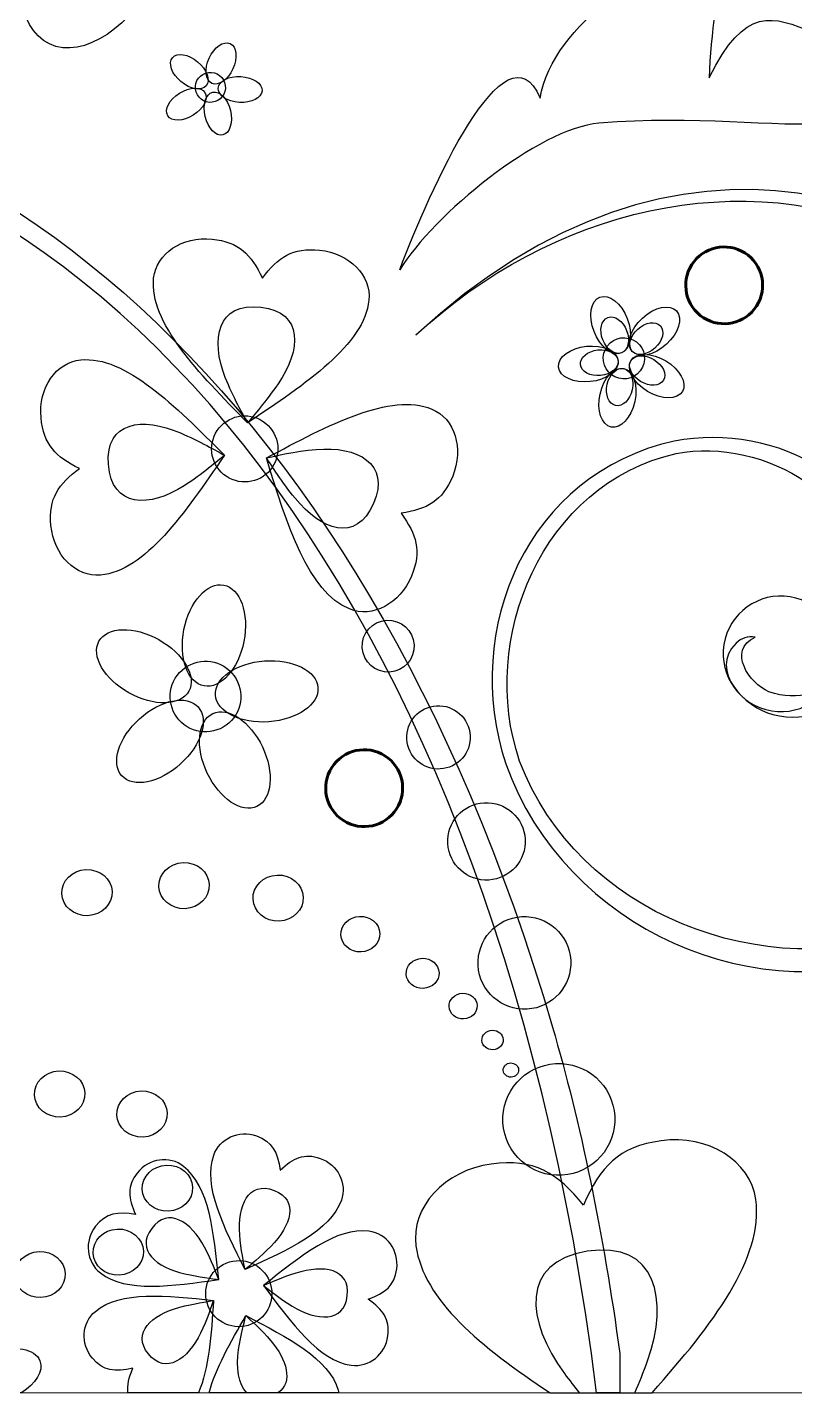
# Model space of a CAD drawing. Header units: millimetres. Extents: x -96 to 58, y -5 to 152.
# Drawn here: x -79.52 to -59.13, y -2.9 to 33.41 of the extents above; entities that cross this region are included whole.
import ezdxf

# ---------------------------------------------------------------- set-up
doc = ezdxf.new("R2010")
doc.units = ezdxf.units.MM
doc.header["$MEASUREMENT"] = 0
doc.layers.add('Capa 1', color=7, linetype='Continuous')

msp = doc.modelspace()

# ---------------------------------------------------------------- linework, layer by layer
at = {"layer": 'Capa 1', "color": 250, "lineweight": 9}
msp.add_open_spline([(-95.1806, 149.5), (-95.1806, 149.5), (57.2195, 149.5), (57.2195, 149.5), (57.2195, 149.5), (57.2195, 149.5), (57.2195, -2.9001), (57.2195, -2.9001), (57.2195, -2.9001), (57.2195, -2.9001), (-95.1806, -2.9001), (-95.1806, -2.9001), (-95.1806, -2.9001), (-95.1806, -2.9001), (-95.1806, 149.5), (-95.1806, 149.5)], degree=3, knots=[0, 0, 0, 0, 0.2, 0.2, 0.2, 0.2, 0.4, 0.4, 0.4, 0.4, 0.6, 0.6, 0.6, 0.6, 1, 1, 1, 1], dxfattribs=at)
at = {"layer": 'Capa 1', "color": 7}
msp.add_open_spline([(-18.9806, 128.6859), (11.6082, 128.6859), (36.4054, 103.8887), (36.4054, 73.2999), (36.4054, 73.2999), (36.4054, 42.7112), (11.6082, 17.9139), (-18.9806, 17.9139), (-18.9806, 17.9139), (-49.5694, 17.9139), (-74.3666, 42.7111), (-74.3666, 73.2999), (-74.3666, 73.2999), (-74.3666, 103.8888), (-49.5694, 128.6859), (-18.9806, 128.6859)], degree=3, knots=[0, 0, 0, 0, 0.2, 0.2, 0.2, 0.2, 0.4, 0.4, 0.4, 0.4, 0.6, 0.6, 0.6, 0.6, 1, 1, 1, 1], dxfattribs=at)
at = {"layer": 'Capa 1'}
for points, knots in [([(-78.679, 40.9568), (-78.6047, 39.7963), (-77.4427, 39.6984), (-76.7587, 40.1543), (-76.7587, 40.1543), (-75.2306, 41.2642), (-75.4472, 43.7606), (-76.3585, 45.2921), (-76.3585, 45.2921), (-77.8939, 47.7158), (-80.6531, 48.0613), (-82.8718, 46.8705), (-82.8718, 46.8705), (-86.2305, 44.9315), (-87.4793, 40.3678), (-86.5299, 36.2373), (-86.5299, 36.2373), (-85.8033, 33.3857), (-84.2054, 31.1408), (-82.0746, 29.6992), (-82.0746, 29.6992), (-82.0746, 29.6992), (-82.1324, 29.6069), (-82.1324, 29.6069), (-82.1324, 29.6069), (-82.9258, 30.0472), (-83.9484, 30.741), (-84.7972, 31.7112), (-84.7972, 31.7112), (-86.1643, 33.2753), (-88.2359, 38.2056), (-86.8473, 42.5377), (-86.8473, 42.5377), (-85.6552, 46.2567), (-82.5162, 48.8329), (-79.0894, 48.0098), (-79.0894, 48.0098), (-76.8405, 47.3908), (-74.8668, 45.1103), (-75.1773, 42.2118), (-75.1773, 42.2118), (-75.3611, 40.8383), (-76.1841, 39.4494), (-77.4625, 39.4405), (-77.4625, 39.4405), (-78.1441, 39.4677), (-78.8646, 40.0553), (-78.679, 40.9568)], [0, 0, 0, 0, 0.0769231, 0.0769231, 0.0769231, 0.0769231, 0.1538462, 0.1538462, 0.1538462, 0.1538462, 0.2307692, 0.2307692, 0.2307692, 0.2307692, 0.3076923, 0.3076923, 0.3076923, 0.3076923, 0.3846154, 0.3846154, 0.3846154, 0.3846154, 0.4615385, 0.4615385, 0.4615385, 0.4615385, 0.5384615, 0.5384615, 0.5384615, 0.5384615, 0.6153846, 0.6153846, 0.6153846, 0.6153846, 0.6923077, 0.6923077, 0.6923077, 0.6923077, 0.7692308, 0.7692308, 0.7692308, 0.7692308, 0.8461538, 0.8461538, 0.8461538, 0.8461538, 1, 1, 1, 1]), ([(-78.9342, 32.9694), (-78.0369, 32.5407), (-76.7233, 33.418), (-76.001, 34.9301), (-76.001, 34.9301), (-75.2787, 36.4416), (-75.4203, 38.015), (-76.3179, 38.4437), (-76.3179, 38.4437), (-77.2152, 38.8727), (-78.5288, 37.9946), (-79.2511, 36.4832), (-79.2511, 36.4832), (-79.9735, 34.9718), (-79.8317, 33.3983), (-78.9342, 32.9694)], [0, 0, 0, 0, 0.2, 0.2, 0.2, 0.2, 0.4, 0.4, 0.4, 0.4, 0.6, 0.6, 0.6, 0.6, 1, 1, 1, 1]), ([(-60.1809, 17.1918), (-60.9255, 16.8436), (-60.3431, 15.9568), (-59.8126, 15.7408), (-59.8126, 15.7408), (-58.2456, 15.169), (-57.0805, 16.8821), (-57.08, 18.2522), (-57.08, 18.2522), (-57.158, 20.8573), (-59.9147, 22.5302), (-62.2818, 22.0737), (-62.2818, 22.0737), (-65.827, 21.285), (-67.5467, 17.1349), (-66.4388, 13.8971), (-66.4388, 13.8971), (-64.918, 9.8312), (-59.921, 7.9182), (-55.9689, 9.3955), (-55.9689, 9.3955), (-47.1162, 12.7158), (-48.7407, 24.4549), (-56.2488, 27.8375), (-56.2488, 27.8375), (-60.5057, 29.8308), (-65.6267, 28.5567), (-69.1952, 25.2202), (-69.1952, 25.2202), (-55.3195, 38.1382), (-40.1722, 15.1738), (-55.8825, 8.8663), (-55.8825, 8.8663), (-60.1153, 7.167), (-65.2225, 9.417), (-66.808, 13.8201), (-66.808, 13.8201), (-67.9884, 17.4123), (-66.2286, 21.548), (-62.3316, 22.4043), (-62.3316, 22.4043), (-59.609, 22.9215), (-56.6177, 21.3111), (-56.4632, 18.361), (-56.4632, 18.361), (-56.4236, 16.632), (-57.7748, 14.6862), (-59.7127, 15.1315), (-59.7127, 15.1315), (-60.4445, 15.325), (-61.4204, 16.2991), (-60.688, 17.0332), (-60.688, 17.0332), (-60.5455, 17.1627), (-60.3732, 17.2236), (-60.1809, 17.1918)], [0, 0, 0, 0, 0.0666667, 0.0666667, 0.0666667, 0.0666667, 0.1333333, 0.1333333, 0.1333333, 0.1333333, 0.2, 0.2, 0.2, 0.2, 0.2666667, 0.2666667, 0.2666667, 0.2666667, 0.3333333, 0.3333333, 0.3333333, 0.3333333, 0.4, 0.4, 0.4, 0.4, 0.4666667, 0.4666667, 0.4666667, 0.4666667, 0.5333333, 0.5333333, 0.5333333, 0.5333333, 0.6, 0.6, 0.6, 0.6, 0.6666667, 0.6666667, 0.6666667, 0.6666667, 0.7333333, 0.7333333, 0.7333333, 0.7333333, 0.8, 0.8, 0.8, 0.8, 0.8666667, 0.8666667, 0.8666667, 0.8666667, 1, 1, 1, 1]), ([(-69.6249, 26.9623), (-68.7351, 28.4149), (-65.9469, 30.727), (-64.3299, 30.8609), (-64.3299, 30.8609), (-59.138, 31.2916), (-56.3802, 29.5215), (-53.6304, 33.5368), (-53.6304, 33.5368), (-58.4683, 30.9095), (-59.5046, 35.9441), (-61.3983, 32.0647), (-61.3983, 32.0647), (-61.4147, 33.2346), (-60.9782, 34.5952), (-61.5131, 34.8227), (-61.5131, 34.8227), (-62.7799, 35.362), (-65.5623, 33.5022), (-65.8954, 31.5286), (-65.8954, 31.5286), (-66.794, 33.6594), (-68.8283, 29.0673), (-69.6249, 26.9623)], [0, 0, 0, 0, 0.1428571, 0.1428571, 0.1428571, 0.1428571, 0.2857143, 0.2857143, 0.2857143, 0.2857143, 0.4285714, 0.4285714, 0.4285714, 0.4285714, 0.5714286, 0.5714286, 0.5714286, 0.5714286, 0.7142857, 0.7142857, 0.7142857, 0.7142857, 1, 1, 1, 1]), ([(-63.7769, -1.8593), (-64.2088, 1.3475), (-64.8296, 4.2977), (-65.564, 6.8251), (-65.564, 6.8251), (-70.6368, 24.283), (-81.9079, 33.2337), (-92.5526, 31.4791), (-92.5526, 31.4791), (-93.505, 31.3196), (-94.3794, 31.0728), (-95.1806, 30.7546), (-95.1806, 30.7546), (-95.1806, 30.7546), (-95.1806, 29.8669), (-95.1806, 29.8669), (-95.1806, 29.8669), (-94.0155, 30.4244), (-92.7488, 30.8014), (-91.4457, 30.9988), (-91.4457, 30.9988), (-78.7654, 32.0492), (-67.1981, 19.5146), (-64.3918, -2.9001), (-64.3918, -2.9001), (-64.3918, -2.9001), (-63.7769, -2.9001), (-63.7769, -2.9001), (-63.7769, -2.9001), (-63.7769, -2.9001), (-63.7769, -1.8593), (-63.7769, -1.8593)], [0, 0, 0, 0, 0.1111111, 0.1111111, 0.1111111, 0.1111111, 0.2222222, 0.2222222, 0.2222222, 0.2222222, 0.3333333, 0.3333333, 0.3333333, 0.3333333, 0.4444444, 0.4444444, 0.4444444, 0.4444444, 0.5555556, 0.5555556, 0.5555556, 0.5555556, 0.6666667, 0.6666667, 0.6666667, 0.6666667, 0.7777778, 0.7777778, 0.7777778, 0.7777778, 1, 1, 1, 1]), ([(-74.131, 32.9785), (-74.3044, 33.0581), (-74.5535, 32.8854), (-74.6874, 32.5932), (-74.6874, 32.5932), (-74.821, 32.3008), (-74.7887, 31.9994), (-74.6153, 31.9198), (-74.6153, 31.9198), (-74.4418, 31.8404), (-74.1925, 32.0131), (-74.0589, 32.305), (-74.0589, 32.305), (-73.9249, 32.5978), (-73.9573, 32.8992), (-74.131, 32.9785)], [0, 0, 0, 0, 0.2, 0.2, 0.2, 0.2, 0.4, 0.4, 0.4, 0.4, 0.6, 0.6, 0.6, 0.6, 1, 1, 1, 1]), ([(-75.663, 32.6034), (-75.7852, 32.4573), (-75.6842, 32.1711), (-75.4378, 31.9653), (-75.4378, 31.9653), (-75.1908, 31.759), (-74.8917, 31.7106), (-74.7692, 31.8571), (-74.7692, 31.8571), (-74.647, 32.004), (-74.7478, 32.2899), (-74.9947, 32.4956), (-74.9947, 32.4956), (-75.2412, 32.702), (-75.5405, 32.7501), (-75.663, 32.6034)], [0, 0, 0, 0, 0.2, 0.2, 0.2, 0.2, 0.4, 0.4, 0.4, 0.4, 0.6, 0.6, 0.6, 0.6, 1, 1, 1, 1]), ([(-74.5294, 31.4339), (-74.3199, 31.504), (-74.2066, 31.7307), (-74.2767, 31.9398), (-74.2767, 31.9398), (-74.3468, 32.1497), (-74.5732, 32.2627), (-74.7827, 32.1925), (-74.7827, 32.1925), (-74.9921, 32.1229), (-75.1055, 31.8961), (-75.0354, 31.6865), (-75.0354, 31.6865), (-74.9655, 31.4771), (-74.7389, 31.3637), (-74.5294, 31.4339)], [0, 0, 0, 0, 0.2, 0.2, 0.2, 0.2, 0.4, 0.4, 0.4, 0.4, 0.6, 0.6, 0.6, 0.6, 1, 1, 1, 1]), ([(-73.2842, 31.7241), (-73.2733, 31.9143), (-73.5243, 32.0841), (-73.8451, 32.103), (-73.8451, 32.103), (-74.1659, 32.122), (-74.4353, 31.9828), (-74.4467, 31.7922), (-74.4467, 31.7922), (-74.4576, 31.6017), (-74.2066, 31.4319), (-73.8857, 31.4126), (-73.8857, 31.4126), (-73.5649, 31.3942), (-73.2956, 31.5331), (-73.2842, 31.7241)], [0, 0, 0, 0, 0.2, 0.2, 0.2, 0.2, 0.4, 0.4, 0.4, 0.4, 0.6, 0.6, 0.6, 0.6, 1, 1, 1, 1]), ([(-75.7864, 31.0595), (-75.6856, 30.8975), (-75.3823, 30.9041), (-75.1098, 31.0747), (-75.1098, 31.0747), (-74.8373, 31.2451), (-74.6983, 31.5145), (-74.7993, 31.6762), (-74.7993, 31.6762), (-74.9003, 31.838), (-75.2034, 31.8311), (-75.4761, 31.6605), (-75.4761, 31.6605), (-75.7486, 31.4902), (-75.8877, 31.2209), (-75.7864, 31.0595)], [0, 0, 0, 0, 0.2, 0.2, 0.2, 0.2, 0.4, 0.4, 0.4, 0.4, 0.6, 0.6, 0.6, 0.6, 1, 1, 1, 1]), ([(-74.325, 30.5509), (-74.1393, 30.5947), (-74.0489, 30.8843), (-74.123, 31.1969), (-74.123, 31.1969), (-74.1971, 31.5095), (-74.408, 31.7275), (-74.5935, 31.6834), (-74.5935, 31.6834), (-74.7792, 31.6394), (-74.8697, 31.3503), (-74.7956, 31.0372), (-74.7956, 31.0372), (-74.7214, 30.7248), (-74.5105, 30.5063), (-74.325, 30.5509)], [0, 0, 0, 0, 0.2, 0.2, 0.2, 0.2, 0.4, 0.4, 0.4, 0.4, 0.6, 0.6, 0.6, 0.6, 1, 1, 1, 1]), ([(-73.2733, 26.7434), (-73.5701, 27.3722), (-73.8972, 27.7044), (-74.6121, 27.7777), (-74.6121, 27.7777), (-75.4014, 27.8584), (-76.096, 27.3933), (-76.163, 26.7397), (-76.163, 26.7397), (-76.2842, 25.5551), (-74.9756, 24.2248), (-73.6671, 22.894), (-73.6671, 22.894), (-72.1159, 23.9321), (-70.565, 24.97), (-70.4439, 26.1543), (-70.4439, 26.1543), (-70.377, 26.8084), (-70.9631, 27.4042), (-71.7527, 27.4855), (-71.7527, 27.4855), (-72.4676, 27.5585), (-72.8552, 27.2985), (-73.2733, 26.7434)], [0, 0, 0, 0, 0.1428571, 0.1428571, 0.1428571, 0.1428571, 0.2857143, 0.2857143, 0.2857143, 0.2857143, 0.4285714, 0.4285714, 0.4285714, 0.4285714, 0.5714286, 0.5714286, 0.5714286, 0.5714286, 0.7142857, 0.7142857, 0.7142857, 0.7142857, 1, 1, 1, 1]), ([(-64.3078, 26.2363), (-64.5514, 26.1424), (-64.6204, 25.7331), (-64.4615, 25.3227), (-64.4615, 25.3227), (-64.3027, 24.912), (-63.9764, 24.6555), (-63.7332, 24.7503), (-63.7332, 24.7503), (-63.4893, 24.8442), (-63.4204, 25.2534), (-63.5789, 25.6638), (-63.5789, 25.6638), (-63.7377, 26.0744), (-64.064, 26.3306), (-64.3078, 26.2363)], [0, 0, 0, 0, 0.2, 0.2, 0.2, 0.2, 0.4, 0.4, 0.4, 0.4, 0.6, 0.6, 0.6, 0.6, 1, 1, 1, 1]), ([(-73.311, 25.9672), (-74.4767, 26.1107), (-74.6573, 25.1063), (-74.2589, 24.0983), (-74.2589, 24.0983), (-74.05, 23.5703), (-73.781, 23.0943), (-73.6671, 22.894), (-73.6671, 22.894), (-73.5202, 23.0737), (-73.1705, 23.4712), (-72.8586, 23.9298), (-72.8586, 23.9298), (-72.2415, 24.835), (-72.1709, 25.8264), (-73.311, 25.9672)], [0, 0, 0, 0, 0.2, 0.2, 0.2, 0.2, 0.4, 0.4, 0.4, 0.4, 0.6, 0.6, 0.6, 0.6, 1, 1, 1, 1]), ([(-62.2689, 25.8673), (-62.445, 26.0603), (-62.8514, 25.9763), (-63.1765, 25.6801), (-63.1765, 25.6801), (-63.5016, 25.3836), (-63.6227, 24.9864), (-63.4467, 24.7932), (-63.4467, 24.7932), (-63.2707, 24.6007), (-62.864, 24.6845), (-62.5392, 24.9807), (-62.5392, 24.9807), (-62.2138, 25.2775), (-62.093, 25.6741), (-62.2689, 25.8673)], [0, 0, 0, 0, 0.2, 0.2, 0.2, 0.2, 0.4, 0.4, 0.4, 0.4, 0.6, 0.6, 0.6, 0.6, 1, 1, 1, 1]), ([(-64.0944, 25.6922), (-64.2698, 25.6243), (-64.3304, 25.3587), (-64.23, 25.0994), (-64.23, 25.0994), (-64.1296, 24.8398), (-63.9063, 24.6845), (-63.7306, 24.7523), (-63.7306, 24.7523), (-63.5554, 24.8202), (-63.4947, 25.0857), (-63.5949, 25.345), (-63.5949, 25.345), (-63.6951, 25.6047), (-63.9189, 25.7597), (-64.0944, 25.6922)], [0, 0, 0, 0, 0.2, 0.2, 0.2, 0.2, 0.4, 0.4, 0.4, 0.4, 0.6, 0.6, 0.6, 0.6, 1, 1, 1, 1]), ([(-62.6991, 25.4715), (-62.8259, 25.6101), (-63.0955, 25.5705), (-63.301, 25.3836), (-63.301, 25.3836), (-63.5065, 25.1961), (-63.5706, 24.9314), (-63.4438, 24.7924), (-63.4438, 24.7924), (-63.317, 24.6533), (-63.0477, 24.6927), (-62.8419, 24.8802), (-62.8419, 24.8802), (-62.6367, 25.0674), (-62.5723, 25.3321), (-62.6991, 25.4715)], [0, 0, 0, 0, 0.2, 0.2, 0.2, 0.2, 0.4, 0.4, 0.4, 0.4, 0.6, 0.6, 0.6, 0.6, 1, 1, 1, 1]), ([(-63.1742, 24.3696), (-63.0425, 24.6422), (-63.1568, 24.9698), (-63.429, 25.1011), (-63.429, 25.1011), (-63.7014, 25.2328), (-64.0288, 25.1189), (-64.1605, 24.8464), (-64.1605, 24.8464), (-64.2921, 24.574), (-64.1779, 24.2466), (-63.9057, 24.1149), (-63.9057, 24.1149), (-63.6333, 23.9834), (-63.3059, 24.0978), (-63.1742, 24.3696)], [0, 0, 0, 0, 0.2, 0.2, 0.2, 0.2, 0.4, 0.4, 0.4, 0.4, 0.6, 0.6, 0.6, 0.6, 1, 1, 1, 1]), ([(-65.404, 24.3763), (-65.3776, 24.1168), (-65.001, 23.9423), (-64.5631, 23.9873), (-64.5631, 23.9873), (-64.1255, 24.032), (-63.7922, 24.2792), (-63.8188, 24.5391), (-63.8188, 24.5391), (-63.8456, 24.7989), (-64.222, 24.9732), (-64.6599, 24.9283), (-64.6599, 24.9283), (-65.0975, 24.8837), (-65.4309, 24.6364), (-65.404, 24.3763)], [0, 0, 0, 0, 0.2, 0.2, 0.2, 0.2, 0.4, 0.4, 0.4, 0.4, 0.6, 0.6, 0.6, 0.6, 1, 1, 1, 1]), ([(-64.8227, 24.439), (-64.8036, 24.252), (-64.5634, 24.1235), (-64.2867, 24.1512), (-64.2867, 24.1512), (-64.0099, 24.1799), (-63.801, 24.3548), (-63.8201, 24.5416), (-63.8201, 24.5416), (-63.8396, 24.7292), (-64.0794, 24.8573), (-64.3562, 24.8293), (-64.3562, 24.8293), (-64.633, 24.801), (-64.8419, 24.6257), (-64.8227, 24.439)], [0, 0, 0, 0, 0.2, 0.2, 0.2, 0.2, 0.4, 0.4, 0.4, 0.4, 0.6, 0.6, 0.6, 0.6, 1, 1, 1, 1]), ([(-62.1136, 23.7261), (-61.9791, 23.95), (-62.1763, 24.3149), (-62.5538, 24.5414), (-62.5538, 24.5414), (-62.9312, 24.7678), (-63.3462, 24.7692), (-63.4805, 24.5451), (-63.4805, 24.5451), (-63.6147, 24.3214), (-63.4178, 23.9561), (-63.0403, 23.73), (-63.0403, 23.73), (-62.6628, 23.5039), (-62.2478, 23.5021), (-62.1136, 23.7261)], [0, 0, 0, 0, 0.2, 0.2, 0.2, 0.2, 0.4, 0.4, 0.4, 0.4, 0.6, 0.6, 0.6, 0.6, 1, 1, 1, 1]), ([(-62.6164, 24.0242), (-62.5199, 24.1857), (-62.635, 24.4323), (-62.8737, 24.5754), (-62.8737, 24.5754), (-63.1124, 24.7183), (-63.384, 24.7034), (-63.481, 24.5422), (-63.481, 24.5422), (-63.5775, 24.3811), (-63.4625, 24.1341), (-63.2237, 23.9916), (-63.2237, 23.9916), (-62.985, 23.8482), (-62.7132, 23.8628), (-62.6164, 24.0242)], [0, 0, 0, 0, 0.2, 0.2, 0.2, 0.2, 0.4, 0.4, 0.4, 0.4, 0.6, 0.6, 0.6, 0.6, 1, 1, 1, 1]), ([(-78.1347, 21.6779), (-78.6947, 21.2656), (-78.9581, 20.8806), (-78.8925, 20.1651), (-78.8925, 20.1651), (-78.82, 19.3749), (-78.2301, 18.7825), (-77.5758, 18.8423), (-77.5758, 18.8423), (-76.3902, 18.9514), (-75.3359, 20.4911), (-74.2813, 22.0311), (-74.2813, 22.0311), (-75.5983, 23.3537), (-76.915, 24.6761), (-78.1007, 24.5674), (-78.1007, 24.5674), (-78.7552, 24.5073), (-79.2274, 23.8176), (-79.1551, 23.0274), (-79.1551, 23.0274), (-79.0894, 22.3116), (-78.7602, 21.981), (-78.1347, 21.6779)], [0, 0, 0, 0, 0.1428571, 0.1428571, 0.1428571, 0.1428571, 0.2857143, 0.2857143, 0.2857143, 0.2857143, 0.4285714, 0.4285714, 0.4285714, 0.4285714, 0.5714286, 0.5714286, 0.5714286, 0.5714286, 0.7142857, 0.7142857, 0.7142857, 0.7142857, 1, 1, 1, 1]), ([(-64.0084, 22.7792), (-63.7532, 22.7241), (-63.4704, 23.0274), (-63.3769, 23.4573), (-63.3769, 23.4573), (-63.2832, 23.8874), (-63.4146, 24.2812), (-63.6699, 24.3367), (-63.6699, 24.3367), (-63.9249, 24.3923), (-64.2079, 24.0883), (-64.3016, 23.6587), (-64.3016, 23.6587), (-64.3951, 23.229), (-64.2637, 22.835), (-64.0084, 22.7792)], [0, 0, 0, 0, 0.2, 0.2, 0.2, 0.2, 0.4, 0.4, 0.4, 0.4, 0.6, 0.6, 0.6, 0.6, 1, 1, 1, 1]), ([(-63.8872, 23.3516), (-63.7034, 23.3116), (-63.5062, 23.4996), (-63.4473, 23.7712), (-63.4473, 23.7712), (-63.388, 24.0435), (-63.4893, 24.296), (-63.6727, 24.3361), (-63.6727, 24.3361), (-63.8565, 24.376), (-64.0534, 24.1879), (-64.1127, 23.9163), (-64.1127, 23.9163), (-64.1719, 23.6444), (-64.0709, 23.3914), (-63.8872, 23.3516)], [0, 0, 0, 0, 0.2, 0.2, 0.2, 0.2, 0.4, 0.4, 0.4, 0.4, 0.6, 0.6, 0.6, 0.6, 1, 1, 1, 1]), ([(-69.5902, 20.4866), (-68.9027, 20.5922), (-68.4909, 20.8107), (-68.2173, 21.4756), (-68.2173, 21.4756), (-67.9151, 22.2091), (-68.1632, 23.0076), (-68.7711, 23.2578), (-68.7711, 23.2578), (-69.8718, 23.7108), (-71.5197, 22.8354), (-73.168, 21.9596), (-73.168, 21.9596), (-72.6141, 20.1771), (-72.0607, 18.395), (-70.9596, 17.9416), (-70.9596, 17.9416), (-70.3521, 17.6915), (-69.6137, 18.0836), (-69.3117, 18.8174), (-69.3117, 18.8174), (-69.0378, 19.4821), (-69.1764, 19.9276), (-69.5902, 20.4866)], [0, 0, 0, 0, 0.1428571, 0.1428571, 0.1428571, 0.1428571, 0.2857143, 0.2857143, 0.2857143, 0.2857143, 0.4285714, 0.4285714, 0.4285714, 0.4285714, 0.5714286, 0.5714286, 0.5714286, 0.5714286, 0.7142857, 0.7142857, 0.7142857, 0.7142857, 1, 1, 1, 1]), ([(-77.3656, 21.7895), (-77.2826, 20.6183), (-76.2622, 20.6342), (-75.3493, 21.2186), (-75.3493, 21.2186), (-74.8714, 21.5248), (-74.4561, 21.8809), (-74.2813, 22.0311), (-74.2813, 22.0311), (-74.4862, 22.1408), (-74.9435, 22.4072), (-75.4532, 22.6252), (-75.4532, 22.6252), (-76.4603, 23.0569), (-77.4469, 22.9355), (-77.3656, 21.7895)], [0, 0, 0, 0, 0.2, 0.2, 0.2, 0.2, 0.4, 0.4, 0.4, 0.4, 0.6, 0.6, 0.6, 0.6, 1, 1, 1, 1]), ([(-72.9292, 21.8643), (-72.7443, 22.3136), (-72.9588, 22.8276), (-73.4078, 23.0128), (-73.4078, 23.0128), (-73.8571, 23.1977), (-74.3714, 22.9833), (-74.556, 22.534), (-74.556, 22.534), (-74.7409, 22.085), (-74.5268, 21.5709), (-74.0777, 21.3858), (-74.0777, 21.3858), (-73.6285, 21.2012), (-73.1141, 21.4155), (-72.9292, 21.8643)], [0, 0, 0, 0, 0.2, 0.2, 0.2, 0.2, 0.4, 0.4, 0.4, 0.4, 0.6, 0.6, 0.6, 0.6, 1, 1, 1, 1]), ([(-70.3234, 20.7436), (-69.8538, 21.8203), (-70.765, 22.279), (-71.8449, 22.1842), (-71.8449, 22.1842), (-72.4103, 22.1342), (-72.9433, 22.0119), (-73.168, 21.9596), (-73.168, 21.9596), (-73.0375, 21.7677), (-72.7555, 21.3197), (-72.4052, 20.89), (-72.4052, 20.89), (-71.7129, 20.0405), (-70.7828, 19.6903), (-70.3234, 20.7436)], [0, 0, 0, 0, 0.2, 0.2, 0.2, 0.2, 0.4, 0.4, 0.4, 0.4, 0.6, 0.6, 0.6, 0.6, 1, 1, 1, 1]), ([(-74.3007, 18.5773), (-74.7401, 18.6628), (-75.2137, 18.1325), (-75.3585, 17.3918), (-75.3585, 17.3918), (-75.5031, 16.6519), (-75.2637, 15.9818), (-74.8242, 15.8959), (-74.8242, 15.8959), (-74.3846, 15.81), (-73.9109, 16.3409), (-73.7664, 17.081), (-73.7664, 17.081), (-73.6216, 17.8218), (-73.8611, 18.4917), (-74.3007, 18.5773)], [0, 0, 0, 0, 0.2, 0.2, 0.2, 0.2, 0.4, 0.4, 0.4, 0.4, 0.6, 0.6, 0.6, 0.6, 1, 1, 1, 1]), ([(-57.9774, 16.5036), (-58.1131, 15.6655), (-58.903, 15.0966), (-59.7404, 15.2322), (-59.7404, 15.2322), (-60.5784, 15.3685), (-61.1473, 16.1578), (-61.0115, 16.9952), (-61.0115, 16.9952), (-60.8758, 17.833), (-60.0861, 18.4021), (-59.2485, 18.2664), (-59.2485, 18.2664), (-58.4108, 18.1306), (-57.8417, 17.341), (-57.9774, 16.5036)], [0, 0, 0, 0, 0.2, 0.2, 0.2, 0.2, 0.4, 0.4, 0.4, 0.4, 0.6, 0.6, 0.6, 0.6, 1, 1, 1, 1]), ([(-77.6157, 17.0849), (-77.834, 16.6937), (-77.4771, 16.0782), (-76.8185, 15.7105), (-76.8185, 15.7105), (-76.1599, 15.3428), (-75.4486, 15.3615), (-75.2303, 15.7528), (-75.2303, 15.7528), (-75.0119, 16.1439), (-75.3691, 16.759), (-76.0276, 17.1265), (-76.0276, 17.1265), (-76.6862, 17.4944), (-77.3973, 17.4757), (-77.6157, 17.0849)], [0, 0, 0, 0, 0.2, 0.2, 0.2, 0.2, 0.4, 0.4, 0.4, 0.4, 0.6, 0.6, 0.6, 0.6, 1, 1, 1, 1]), ([(-69.9726, 17.6415), (-70.3529, 17.6198), (-70.644, 17.2934), (-70.6219, 16.913), (-70.6219, 16.913), (-70.5999, 16.5324), (-70.2736, 16.2416), (-69.893, 16.2637), (-69.893, 16.2637), (-69.5123, 16.2853), (-69.2219, 16.6117), (-69.2436, 16.9926), (-69.2436, 16.9926), (-69.2656, 17.3731), (-69.5919, 17.6634), (-69.9726, 17.6415)], [0, 0, 0, 0, 0.2, 0.2, 0.2, 0.2, 0.4, 0.4, 0.4, 0.4, 0.6, 0.6, 0.6, 0.6, 1, 1, 1, 1]), ([(-75.4235, 14.9235), (-75.0423, 14.5718), (-74.4481, 14.5957), (-74.0966, 14.9769), (-74.0966, 14.9769), (-73.7449, 15.3577), (-73.7686, 15.9514), (-74.1499, 16.3029), (-74.1499, 16.3029), (-74.5308, 16.655), (-75.125, 16.6309), (-75.4765, 16.2502), (-75.4765, 16.2502), (-75.8281, 15.8693), (-75.8044, 15.2751), (-75.4235, 14.9235)], [0, 0, 0, 0, 0.2, 0.2, 0.2, 0.2, 0.4, 0.4, 0.4, 0.4, 0.6, 0.6, 0.6, 0.6, 1, 1, 1, 1]), ([(-71.7965, 15.852), (-71.8297, 16.2987), (-72.4665, 16.6154), (-73.2189, 16.5599), (-73.2189, 16.5599), (-73.971, 16.504), (-74.5543, 16.0968), (-74.5211, 15.65), (-74.5211, 15.65), (-74.4879, 15.2034), (-73.8511, 14.8865), (-73.0989, 14.942), (-73.0989, 14.942), (-72.3468, 14.9978), (-71.7636, 15.4053), (-71.7965, 15.852)], [0, 0, 0, 0, 0.2, 0.2, 0.2, 0.2, 0.4, 0.4, 0.4, 0.4, 0.6, 0.6, 0.6, 0.6, 1, 1, 1, 1]), ([(-77.0078, 13.5042), (-76.7074, 13.1725), (-76.0102, 13.3138), (-75.451, 13.8201), (-75.451, 13.8201), (-74.8917, 14.3265), (-74.6822, 15.0061), (-74.9827, 15.3381), (-74.9827, 15.3381), (-75.2832, 15.6698), (-75.9807, 15.5287), (-76.5395, 15.0227), (-76.5395, 15.0227), (-77.0987, 14.5161), (-77.3085, 13.8364), (-77.0078, 13.5042)], [0, 0, 0, 0, 0.2, 0.2, 0.2, 0.2, 0.4, 0.4, 0.4, 0.4, 0.6, 0.6, 0.6, 0.6, 1, 1, 1, 1]), ([(-73.4183, 12.692), (-73.0139, 12.8845), (-72.949, 13.5931), (-73.2733, 14.2737), (-73.2733, 14.2737), (-73.5976, 14.9549), (-74.1882, 15.351), (-74.5927, 15.1586), (-74.5927, 15.1586), (-74.9967, 14.9665), (-75.062, 14.258), (-74.7377, 13.5768), (-74.7377, 13.5768), (-74.4138, 12.8958), (-73.8228, 12.4993), (-73.4183, 12.692)], [0, 0, 0, 0, 0.2, 0.2, 0.2, 0.2, 0.4, 0.4, 0.4, 0.4, 0.6, 0.6, 0.6, 0.6, 1, 1, 1, 1]), ([(-68.6429, 15.3676), (-69.1071, 15.3407), (-69.4617, 14.9426), (-69.4351, 14.4786), (-69.4351, 14.4786), (-69.4082, 14.0145), (-69.0101, 13.6598), (-68.5461, 13.6868), (-68.5461, 13.6868), (-68.0819, 13.7136), (-67.7273, 14.1112), (-67.754, 14.5754), (-67.754, 14.5754), (-67.7808, 15.0397), (-68.1789, 15.3945), (-68.6429, 15.3676)], [0, 0, 0, 0, 0.2, 0.2, 0.2, 0.2, 0.4, 0.4, 0.4, 0.4, 0.6, 0.6, 0.6, 0.6, 1, 1, 1, 1]), ([(-67.3788, 12.7902), (-67.9466, 12.7574), (-68.3804, 12.2704), (-68.3478, 11.7026), (-68.3478, 11.7026), (-68.3149, 11.1348), (-67.8281, 10.7008), (-67.2602, 10.7335), (-67.2602, 10.7335), (-66.6924, 10.7667), (-66.2586, 11.2532), (-66.2915, 11.821), (-66.2915, 11.821), (-66.3241, 12.3889), (-66.811, 12.8224), (-67.3788, 12.7902)], [0, 0, 0, 0, 0.2, 0.2, 0.2, 0.2, 0.4, 0.4, 0.4, 0.4, 0.6, 0.6, 0.6, 0.6, 1, 1, 1, 1]), ([(-77.9114, 9.7859), (-77.5422, 9.8013), (-77.2542, 10.0875), (-77.2679, 10.4255), (-77.2679, 10.4255), (-77.2817, 10.7635), (-77.5922, 11.0257), (-77.9613, 11.0105), (-77.9613, 11.0105), (-78.3307, 10.9956), (-78.6187, 10.7092), (-78.6049, 10.3711), (-78.6049, 10.3711), (-78.5912, 10.0329), (-78.2806, 9.771), (-77.9114, 9.7859)], [0, 0, 0, 0, 0.2, 0.2, 0.2, 0.2, 0.4, 0.4, 0.4, 0.4, 0.6, 0.6, 0.6, 0.6, 1, 1, 1, 1]), ([(-75.3296, 9.972), (-74.9604, 9.9871), (-74.6722, 10.2733), (-74.6862, 10.6112), (-74.6862, 10.6112), (-74.6997, 10.9496), (-75.0105, 11.2114), (-75.3794, 11.1966), (-75.3794, 11.1966), (-75.7486, 11.1815), (-76.0368, 10.8949), (-76.0228, 10.5566), (-76.0228, 10.5566), (-76.0093, 10.2189), (-75.6988, 9.9567), (-75.3296, 9.972)], [0, 0, 0, 0, 0.2, 0.2, 0.2, 0.2, 0.4, 0.4, 0.4, 0.4, 0.6, 0.6, 0.6, 0.6, 1, 1, 1, 1]), ([(-72.8297, 9.6417), (-72.4607, 9.6569), (-72.1726, 9.9432), (-72.1863, 10.2813), (-72.1863, 10.2813), (-72.2, 10.6194), (-72.5105, 10.8815), (-72.8797, 10.8663), (-72.8797, 10.8663), (-73.249, 10.8515), (-73.5371, 10.5652), (-73.5234, 10.2269), (-73.5234, 10.2269), (-73.5097, 9.8886), (-73.1991, 9.6268), (-72.8297, 9.6417)], [0, 0, 0, 0, 0.2, 0.2, 0.2, 0.2, 0.4, 0.4, 0.4, 0.4, 0.6, 0.6, 0.6, 0.6, 1, 1, 1, 1]), ([(-70.6514, 8.8205), (-70.3658, 8.8324), (-70.1428, 9.0538), (-70.1537, 9.3151), (-70.1537, 9.3151), (-70.1643, 9.5771), (-70.4044, 9.7796), (-70.69, 9.7681), (-70.69, 9.7681), (-70.9757, 9.7562), (-71.1986, 9.5348), (-71.188, 9.273), (-71.188, 9.273), (-71.1775, 9.0117), (-70.9371, 8.8091), (-70.6514, 8.8205)], [0, 0, 0, 0, 0.2, 0.2, 0.2, 0.2, 0.4, 0.4, 0.4, 0.4, 0.6, 0.6, 0.6, 0.6, 1, 1, 1, 1]), ([(-66.3822, 9.7599), (-67.0613, 9.7204), (-67.5805, 9.1377), (-67.5413, 8.4588), (-67.5413, 8.4588), (-67.5021, 7.7797), (-66.9197, 7.2608), (-66.2406, 7.2994), (-66.2406, 7.2994), (-65.5611, 7.3386), (-65.0422, 7.9213), (-65.0812, 8.6002), (-65.0812, 8.6002), (-65.1204, 9.2793), (-65.7031, 9.7988), (-66.3822, 9.7599)], [0, 0, 0, 0, 0.2, 0.2, 0.2, 0.2, 0.4, 0.4, 0.4, 0.4, 0.6, 0.6, 0.6, 0.6, 1, 1, 1, 1]), ([(-68.9994, 7.851), (-68.7582, 7.8606), (-68.5696, 8.0478), (-68.5788, 8.2687), (-68.5788, 8.2687), (-68.5876, 8.4903), (-68.7909, 8.6611), (-69.0321, 8.6514), (-69.0321, 8.6514), (-69.2733, 8.6415), (-69.462, 8.4545), (-69.4528, 8.2332), (-69.4528, 8.2332), (-69.4436, 8.0123), (-69.2407, 7.8408), (-68.9994, 7.851)], [0, 0, 0, 0, 0.2, 0.2, 0.2, 0.2, 0.4, 0.4, 0.4, 0.4, 0.6, 0.6, 0.6, 0.6, 1, 1, 1, 1]), ([(-67.9262, 7.041), (-67.7207, 7.0494), (-67.5602, 7.2093), (-67.5676, 7.3972), (-67.5676, 7.3972), (-67.5757, 7.5857), (-67.7486, 7.7316), (-67.954, 7.7232), (-67.954, 7.7232), (-68.1595, 7.715), (-68.3201, 7.5553), (-68.3126, 7.3672), (-68.3126, 7.3672), (-68.3046, 7.1787), (-68.132, 7.0327), (-67.9262, 7.041)], [0, 0, 0, 0, 0.2, 0.2, 0.2, 0.2, 0.4, 0.4, 0.4, 0.4, 0.6, 0.6, 0.6, 0.6, 1, 1, 1, 1]), ([(-67.1463, 6.2204), (-66.9901, 6.2268), (-66.8682, 6.348), (-66.8739, 6.4911), (-66.8739, 6.4911), (-66.8796, 6.6341), (-67.0113, 6.7451), (-67.1675, 6.7384), (-67.1675, 6.7384), (-67.3235, 6.7323), (-67.4457, 6.611), (-67.4397, 6.4683), (-67.4397, 6.4683), (-67.4339, 6.325), (-67.3026, 6.2138), (-67.1463, 6.2204)], [0, 0, 0, 0, 0.2, 0.2, 0.2, 0.2, 0.4, 0.4, 0.4, 0.4, 0.6, 0.6, 0.6, 0.6, 1, 1, 1, 1]), ([(-65.4818, 5.853), (-66.3021, 5.8061), (-66.9288, 5.1022), (-66.8816, 4.282), (-66.8816, 4.282), (-66.8344, 3.4618), (-66.1306, 2.835), (-65.3107, 2.8822), (-65.3107, 2.8822), (-64.4907, 2.9297), (-63.8636, 3.6329), (-63.9109, 4.4531), (-63.9109, 4.4531), (-63.9581, 5.2735), (-64.6618, 5.9004), (-65.4818, 5.853)], [0, 0, 0, 0, 0.2, 0.2, 0.2, 0.2, 0.4, 0.4, 0.4, 0.4, 0.6, 0.6, 0.6, 0.6, 1, 1, 1, 1]), ([(-66.6621, 5.4929), (-66.5488, 5.4975), (-66.4603, 5.5851), (-66.4646, 5.6889), (-66.4646, 5.6889), (-66.4689, 5.7926), (-66.5643, 5.8729), (-66.6773, 5.8684), (-66.6773, 5.8684), (-66.7906, 5.8641), (-66.879, 5.7757), (-66.8747, 5.6723), (-66.8747, 5.6723), (-66.8704, 5.5686), (-66.7754, 5.488), (-66.6621, 5.4929)], [0, 0, 0, 0, 0.2, 0.2, 0.2, 0.2, 0.4, 0.4, 0.4, 0.4, 0.6, 0.6, 0.6, 0.6, 1, 1, 1, 1]), ([(-78.6357, 4.4308), (-78.2666, 4.4461), (-77.9785, 4.7325), (-77.9924, 5.0704), (-77.9924, 5.0704), (-78.006, 5.4085), (-78.3167, 5.6706), (-78.6857, 5.6554), (-78.6857, 5.6554), (-79.0551, 5.6407), (-79.3431, 5.3541), (-79.3292, 5.0158), (-79.3292, 5.0158), (-79.3155, 4.6779), (-79.0051, 4.4157), (-78.6357, 4.4308)], [0, 0, 0, 0, 0.2, 0.2, 0.2, 0.2, 0.4, 0.4, 0.4, 0.4, 0.6, 0.6, 0.6, 0.6, 1, 1, 1, 1]), ([(-76.4464, 3.8991), (-76.0771, 3.9137), (-75.789, 4.1999), (-75.8027, 4.5384), (-75.8027, 4.5384), (-75.8164, 4.8767), (-76.1269, 5.1386), (-76.4964, 5.1234), (-76.4964, 5.1234), (-76.8656, 5.1083), (-77.1536, 4.822), (-77.1399, 4.4838), (-77.1399, 4.4838), (-77.1262, 4.1459), (-76.8155, 3.8839), (-76.4464, 3.8991)], [0, 0, 0, 0, 0.2, 0.2, 0.2, 0.2, 0.4, 0.4, 0.4, 0.4, 0.6, 0.6, 0.6, 0.6, 1, 1, 1, 1]), ([(-72.8005, 3.0191), (-72.8691, 3.5007), (-73.01, 3.7786), (-73.4338, 3.9277), (-73.4338, 3.9277), (-73.902, 4.0926), (-74.4106, 3.8619), (-74.5686, 3.4125), (-74.5686, 3.4125), (-74.8551, 2.5989), (-74.293, 1.4867), (-73.7312, 0.3746), (-73.7312, 0.3746), (-72.5967, 0.8898), (-71.4619, 1.4049), (-71.1754, 2.2185), (-71.1754, 2.2185), (-71.0175, 2.668), (-71.2693, 3.1661), (-71.7376, 3.3307), (-71.7376, 3.3307), (-72.1617, 3.4804), (-72.445, 3.3513), (-72.8005, 3.0191)], [0, 0, 0, 0, 0.1428571, 0.1428571, 0.1428571, 0.1428571, 0.2857143, 0.2857143, 0.2857143, 0.2857143, 0.4285714, 0.4285714, 0.4285714, 0.4285714, 0.5714286, 0.5714286, 0.5714286, 0.5714286, 0.7142857, 0.7142857, 0.7142857, 0.7142857, 1, 1, 1, 1]), ([(-64.7417, 2.0876), (-64.3055, 3.1004), (-63.8053, 3.6446), (-62.6765, 3.7989), (-62.6765, 3.7989), (-61.4304, 3.9698), (-60.3045, 3.2703), (-60.1631, 2.2383), (-60.1631, 2.2383), (-59.95, 0.6806), (-61.3037, -1.0918), (-62.9186, -2.9001), (-62.9186, -2.9001), (-62.9186, -2.9001), (-65.6293, -2.9001), (-65.6293, -2.9001), (-65.6293, -2.9001), (-67.4669, -1.6882), (-68.9956, -0.4342), (-69.1924, 1.0022), (-69.1924, 1.0022), (-69.3334, 2.0343), (-68.4368, 3.0105), (-67.191, 3.181), (-67.191, 3.181), (-66.0622, 3.3353), (-65.434, 2.9455), (-64.7417, 2.0876)], [0, 0, 0, 0, 0.125, 0.125, 0.125, 0.125, 0.25, 0.25, 0.25, 0.25, 0.375, 0.375, 0.375, 0.375, 0.5, 0.5, 0.5, 0.5, 0.625, 0.625, 0.625, 0.625, 0.75, 0.75, 0.75, 0.75, 1, 1, 1, 1]), ([(-76.6428, 1.8351), (-76.8445, 2.2778), (-76.8761, 2.5877), (-76.5992, 2.942), (-76.5992, 2.942), (-76.2937, 3.333), (-75.7412, 3.4125), (-75.366, 3.1195), (-75.366, 3.1195), (-74.6862, 2.5883), (-74.5597, 1.3485), (-74.4332, 0.1092), (-74.4332, 0.1092), (-75.6665, -0.0688), (-76.9001, -0.2465), (-77.5799, 0.2847), (-77.5799, 0.2847), (-77.9551, 0.578), (-78.0119, 1.1329), (-77.7061, 1.5245), (-77.7061, 1.5245), (-77.4294, 1.8788), (-77.1211, 1.9231), (-76.6428, 1.8351)], [0, 0, 0, 0, 0.1428571, 0.1428571, 0.1428571, 0.1428571, 0.2857143, 0.2857143, 0.2857143, 0.2857143, 0.4285714, 0.4285714, 0.4285714, 0.4285714, 0.5714286, 0.5714286, 0.5714286, 0.5714286, 0.7142857, 0.7142857, 0.7142857, 0.7142857, 1, 1, 1, 1]), ([(-75.7718, 1.9269), (-75.4023, 1.942), (-75.1141, 2.2282), (-75.1281, 2.5665), (-75.1281, 2.5665), (-75.1419, 2.9048), (-75.4524, 3.1667), (-75.8216, 3.1515), (-75.8216, 3.1515), (-76.1906, 3.1364), (-76.4789, 2.8502), (-76.4652, 2.5119), (-76.4652, 2.5119), (-76.4512, 2.1737), (-76.1407, 1.912), (-75.7718, 1.9269)], [0, 0, 0, 0, 0.2, 0.2, 0.2, 0.2, 0.4, 0.4, 0.4, 0.4, 0.6, 0.6, 0.6, 0.6, 1, 1, 1, 1]), ([(-72.9627, 2.4802), (-73.6499, 2.7406), (-73.9404, 2.0611), (-73.8774, 1.2998), (-73.8774, 1.2998), (-73.8445, 0.9015), (-73.765, 0.5305), (-73.7312, 0.3746), (-73.7312, 0.3746), (-73.609, 0.4804), (-73.3242, 0.7114), (-73.0512, 0.9898), (-73.0512, 0.9898), (-72.5114, 1.5397), (-72.2904, 2.2251), (-72.9627, 2.4802)], [0, 0, 0, 0, 0.2, 0.2, 0.2, 0.2, 0.4, 0.4, 0.4, 0.4, 0.6, 0.6, 0.6, 0.6, 1, 1, 1, 1]), ([(-76.2156, 1.4684), (-75.7772, 2.0584), (-75.1662, 1.6424), (-74.809, 0.9673), (-74.809, 0.9673), (-74.6219, 0.6139), (-74.4891, 0.2586), (-74.4332, 0.1092), (-74.4332, 0.1092), (-74.5932, 0.1328), (-74.9578, 0.1736), (-75.3376, 0.2607), (-75.3376, 0.2607), (-76.0889, 0.4333), (-76.6444, 0.8914), (-76.2156, 1.4684)], [0, 0, 0, 0, 0.2, 0.2, 0.2, 0.2, 0.4, 0.4, 0.4, 0.4, 0.6, 0.6, 0.6, 0.6, 1, 1, 1, 1]), ([(-77.0786, 0.2268), (-76.7096, 0.2424), (-76.4214, 0.5286), (-76.4353, 0.8669), (-76.4353, 0.8669), (-76.4489, 1.2045), (-76.7595, 1.4667), (-77.1287, 1.4518), (-77.1287, 1.4518), (-77.4979, 1.4365), (-77.7861, 1.1501), (-77.7723, 0.8118), (-77.7723, 0.8118), (-77.7585, 0.4742), (-77.448, 0.212), (-77.0786, 0.2268)], [0, 0, 0, 0, 0.2, 0.2, 0.2, 0.2, 0.4, 0.4, 0.4, 0.4, 0.6, 0.6, 0.6, 0.6, 1, 1, 1, 1]), ([(-70.4628, -0.4155), (-70.0647, -0.6946), (-69.8801, -0.9459), (-69.9385, -1.3913), (-69.9385, -1.3913), (-70.0035, -1.8835), (-70.439, -2.2324), (-70.9113, -2.1703), (-70.9113, -2.1703), (-71.7664, -2.0581), (-72.5045, -1.0538), (-73.2424, -0.0499), (-73.2424, -0.0499), (-72.2698, 0.7293), (-71.2974, 1.5082), (-70.4419, 1.3957), (-70.4419, 1.3957), (-69.97, 1.3337), (-69.6395, 0.8834), (-69.7041, 0.3918), (-69.7041, 0.3918), (-69.7624, -0.0542), (-70.0061, -0.249), (-70.4628, -0.4155)], [0, 0, 0, 0, 0.1428571, 0.1428571, 0.1428571, 0.1428571, 0.2857143, 0.2857143, 0.2857143, 0.2857143, 0.4285714, 0.4285714, 0.4285714, 0.4285714, 0.5714286, 0.5714286, 0.5714286, 0.5714286, 0.7142857, 0.7142857, 0.7142857, 0.7142857, 1, 1, 1, 1]), ([(-64.6399, 0.8596), (-62.801, 1.1504), (-62.4605, -0.4311), (-63.0371, -2.0496), (-63.0371, -2.0496), (-63.1436, -2.3483), (-63.2622, -2.6371), (-63.3788, -2.9001), (-63.3788, -2.9001), (-63.3788, -2.9001), (-64.8538, -2.9001), (-64.8538, -2.9001), (-64.8538, -2.9001), (-64.9841, -2.7393), (-65.1171, -2.5687), (-65.2466, -2.3921), (-65.2466, -2.3921), (-66.2732, -0.9909), (-66.4386, 0.5754), (-64.6399, 0.8596)], [0, 0, 0, 0, 0.1666667, 0.1666667, 0.1666667, 0.1666667, 0.3333333, 0.3333333, 0.3333333, 0.3333333, 0.5, 0.5, 0.5, 0.5, 0.6666667, 0.6666667, 0.6666667, 0.6666667, 1, 1, 1, 1]), ([(-79.1594, -0.3695), (-78.7904, -0.3548), (-78.5022, -0.0682), (-78.5161, 0.2698), (-78.5161, 0.2698), (-78.5297, 0.6081), (-78.8405, 0.8699), (-79.2095, 0.8548), (-79.2095, 0.8548), (-79.5787, 0.8397), (-79.8669, 0.5534), (-79.8529, 0.2152), (-79.8529, 0.2152), (-79.8392, -0.1228), (-79.5287, -0.3847), (-79.1594, -0.3695)], [0, 0, 0, 0, 0.2, 0.2, 0.2, 0.2, 0.4, 0.4, 0.4, 0.4, 0.6, 0.6, 0.6, 0.6, 1, 1, 1, 1]), ([(-73.6545, -1.11), (-73.1883, -0.9737), (-72.9213, -0.4855), (-73.0575, -0.0193), (-73.0575, -0.0193), (-73.1939, 0.447), (-73.6822, 0.7146), (-74.1485, 0.578), (-74.1485, 0.578), (-74.6146, 0.4413), (-74.8817, -0.047), (-74.7455, -0.513), (-74.7455, -0.513), (-74.6092, -0.9789), (-74.1204, -1.2465), (-73.6545, -1.11)], [0, 0, 0, 0, 0.2, 0.2, 0.2, 0.2, 0.4, 0.4, 0.4, 0.4, 0.6, 0.6, 0.6, 0.6, 1, 1, 1, 1]), ([(-71.0169, -0.3165), (-71.0953, -1.0473), (-71.8326, -0.9992), (-72.4831, -0.5985), (-72.4831, -0.5985), (-72.8239, -0.3886), (-73.1184, -0.1506), (-73.2424, -0.0499), (-73.2424, -0.0499), (-73.0929, 0.0111), (-72.7578, 0.1608), (-72.3861, 0.2784), (-72.3861, 0.2784), (-71.6516, 0.5115), (-70.9402, 0.398), (-71.0169, -0.3165)], [0, 0, 0, 0, 0.2, 0.2, 0.2, 0.2, 0.4, 0.4, 0.4, 0.4, 0.6, 0.6, 0.6, 0.6, 1, 1, 1, 1]), ([(-76.7177, -2.251), (-76.8202, -2.5002), (-76.872, -2.7069), (-76.8485, -2.9001), (-76.8485, -2.9001), (-76.8485, -2.9001), (-74.975, -2.9001), (-74.975, -2.9001), (-74.975, -2.9001), (-74.691, -2.2598), (-74.6322, -1.3521), (-74.5734, -0.4446), (-74.5734, -0.4446), (-75.8127, -0.3126), (-77.052, -0.1804), (-77.7116, -0.7365), (-77.7116, -0.7365), (-78.0756, -1.0433), (-78.1118, -1.6005), (-77.7919, -1.98), (-77.7919, -1.98), (-77.5023, -2.3243), (-77.1923, -2.3569), (-76.7177, -2.251)], [0, 0, 0, 0, 0.1428571, 0.1428571, 0.1428571, 0.1428571, 0.2857143, 0.2857143, 0.2857143, 0.2857143, 0.4285714, 0.4285714, 0.4285714, 0.4285714, 0.5714286, 0.5714286, 0.5714286, 0.5714286, 0.7142857, 0.7142857, 0.7142857, 0.7142857, 1, 1, 1, 1]), ([(-76.3042, -1.869), (-75.8444, -2.4419), (-75.2495, -2.0041), (-74.9172, -1.316), (-74.9172, -1.316), (-74.7431, -0.9554), (-74.6238, -0.5962), (-74.5734, -0.4446), (-74.5734, -0.4446), (-74.7326, -0.474), (-75.0952, -0.5281), (-75.4718, -0.6297), (-75.4718, -0.6297), (-76.2162, -0.8298), (-76.754, -1.308), (-76.3042, -1.869)], [0, 0, 0, 0, 0.2, 0.2, 0.2, 0.2, 0.4, 0.4, 0.4, 0.4, 0.6, 0.6, 0.6, 0.6, 1, 1, 1, 1]), ([(-71.241, -2.9001), (-71.2457, -2.8768), (-71.2514, -2.8535), (-71.2582, -2.8303), (-71.2582, -2.8303), (-71.5006, -2.0025), (-72.6059, -1.4271), (-73.7111, -0.8515), (-73.7111, -0.8515), (-74.117, -1.558), (-74.5228, -2.2644), (-74.6875, -2.9001), (-74.6875, -2.9001), (-74.6875, -2.9001), (-71.241, -2.9001), (-71.241, -2.9001)], [0, 0, 0, 0, 0.2, 0.2, 0.2, 0.2, 0.4, 0.4, 0.4, 0.4, 0.6, 0.6, 0.6, 0.6, 1, 1, 1, 1]), ([(-72.857, -2.9001), (-72.4484, -2.6201), (-72.6267, -2.0174), (-73.0526, -1.5178), (-73.0526, -1.5178), (-73.3119, -1.2135), (-73.5924, -0.9588), (-73.7111, -0.8515), (-73.7111, -0.8515), (-73.7484, -1.0092), (-73.8451, -1.3629), (-73.9046, -1.7482), (-73.9046, -1.7482), (-73.9786, -2.2294), (-73.9177, -2.6801), (-73.6879, -2.9001), (-73.6879, -2.9001), (-73.6879, -2.9001), (-72.857, -2.9001), (-72.857, -2.9001)], [0, 0, 0, 0, 0.1666667, 0.1666667, 0.1666667, 0.1666667, 0.3333333, 0.3333333, 0.3333333, 0.3333333, 0.5, 0.5, 0.5, 0.5, 0.6666667, 0.6666667, 0.6666667, 0.6666667, 1, 1, 1, 1]), ([(-79.1856, -2.0526), (-79.3129, -1.7234), (-79.8665, -1.6302), (-80.4215, -1.8449), (-80.4215, -1.8449), (-80.9764, -2.0596), (-81.3233, -2.5006), (-81.1958, -2.8303), (-81.1958, -2.8303), (-81.1863, -2.8549), (-81.1743, -2.8782), (-81.1602, -2.9001), (-81.1602, -2.9001), (-81.1602, -2.9001), (-79.6782, -2.9001), (-79.6782, -2.9001), (-79.6782, -2.9001), (-79.2941, -2.6662), (-79.0814, -2.3224), (-79.1856, -2.0526)], [0, 0, 0, 0, 0.1666667, 0.1666667, 0.1666667, 0.1666667, 0.3333333, 0.3333333, 0.3333333, 0.3333333, 0.5, 0.5, 0.5, 0.5, 0.6666667, 0.6666667, 0.6666667, 0.6666667, 1, 1, 1, 1])]:
    msp.add_open_spline(points, degree=3, knots=knots, dxfattribs=at)
at = {"layer": 'Capa 1', "lineweight": 60}
for points in [[(-60.1425, 25.9975), (-59.838, 26.473), (-59.9765, 27.1054), (-60.4516, 27.4096), (-60.4516, 27.4096), (-60.9264, 27.7137), (-61.5587, 27.5753), (-61.8629, 27.1003), (-61.8629, 27.1003), (-62.1677, 26.6253), (-62.0291, 25.9932), (-61.554, 25.6887), (-61.554, 25.6887), (-61.079, 25.3845), (-60.4467, 25.5228), (-60.1425, 25.9975)], [(-69.7092, 12.6251), (-69.4048, 13.1001), (-69.5432, 13.7323), (-70.0183, 14.0367), (-70.0183, 14.0367), (-70.4934, 14.3414), (-71.1254, 14.2025), (-71.4298, 13.7274), (-71.4298, 13.7274), (-71.7344, 13.2529), (-71.5958, 12.6203), (-71.1211, 12.3161), (-71.1211, 12.3161), (-70.646, 12.0117), (-70.0138, 12.1505), (-69.7092, 12.6251)]]:
    msp.add_open_spline(points, degree=3, knots=[0, 0, 0, 0, 0.2, 0.2, 0.2, 0.2, 0.4, 0.4, 0.4, 0.4, 0.6, 0.6, 0.6, 0.6, 1, 1, 1, 1], dxfattribs=at)

doc.saveas('drawing.dxf')
